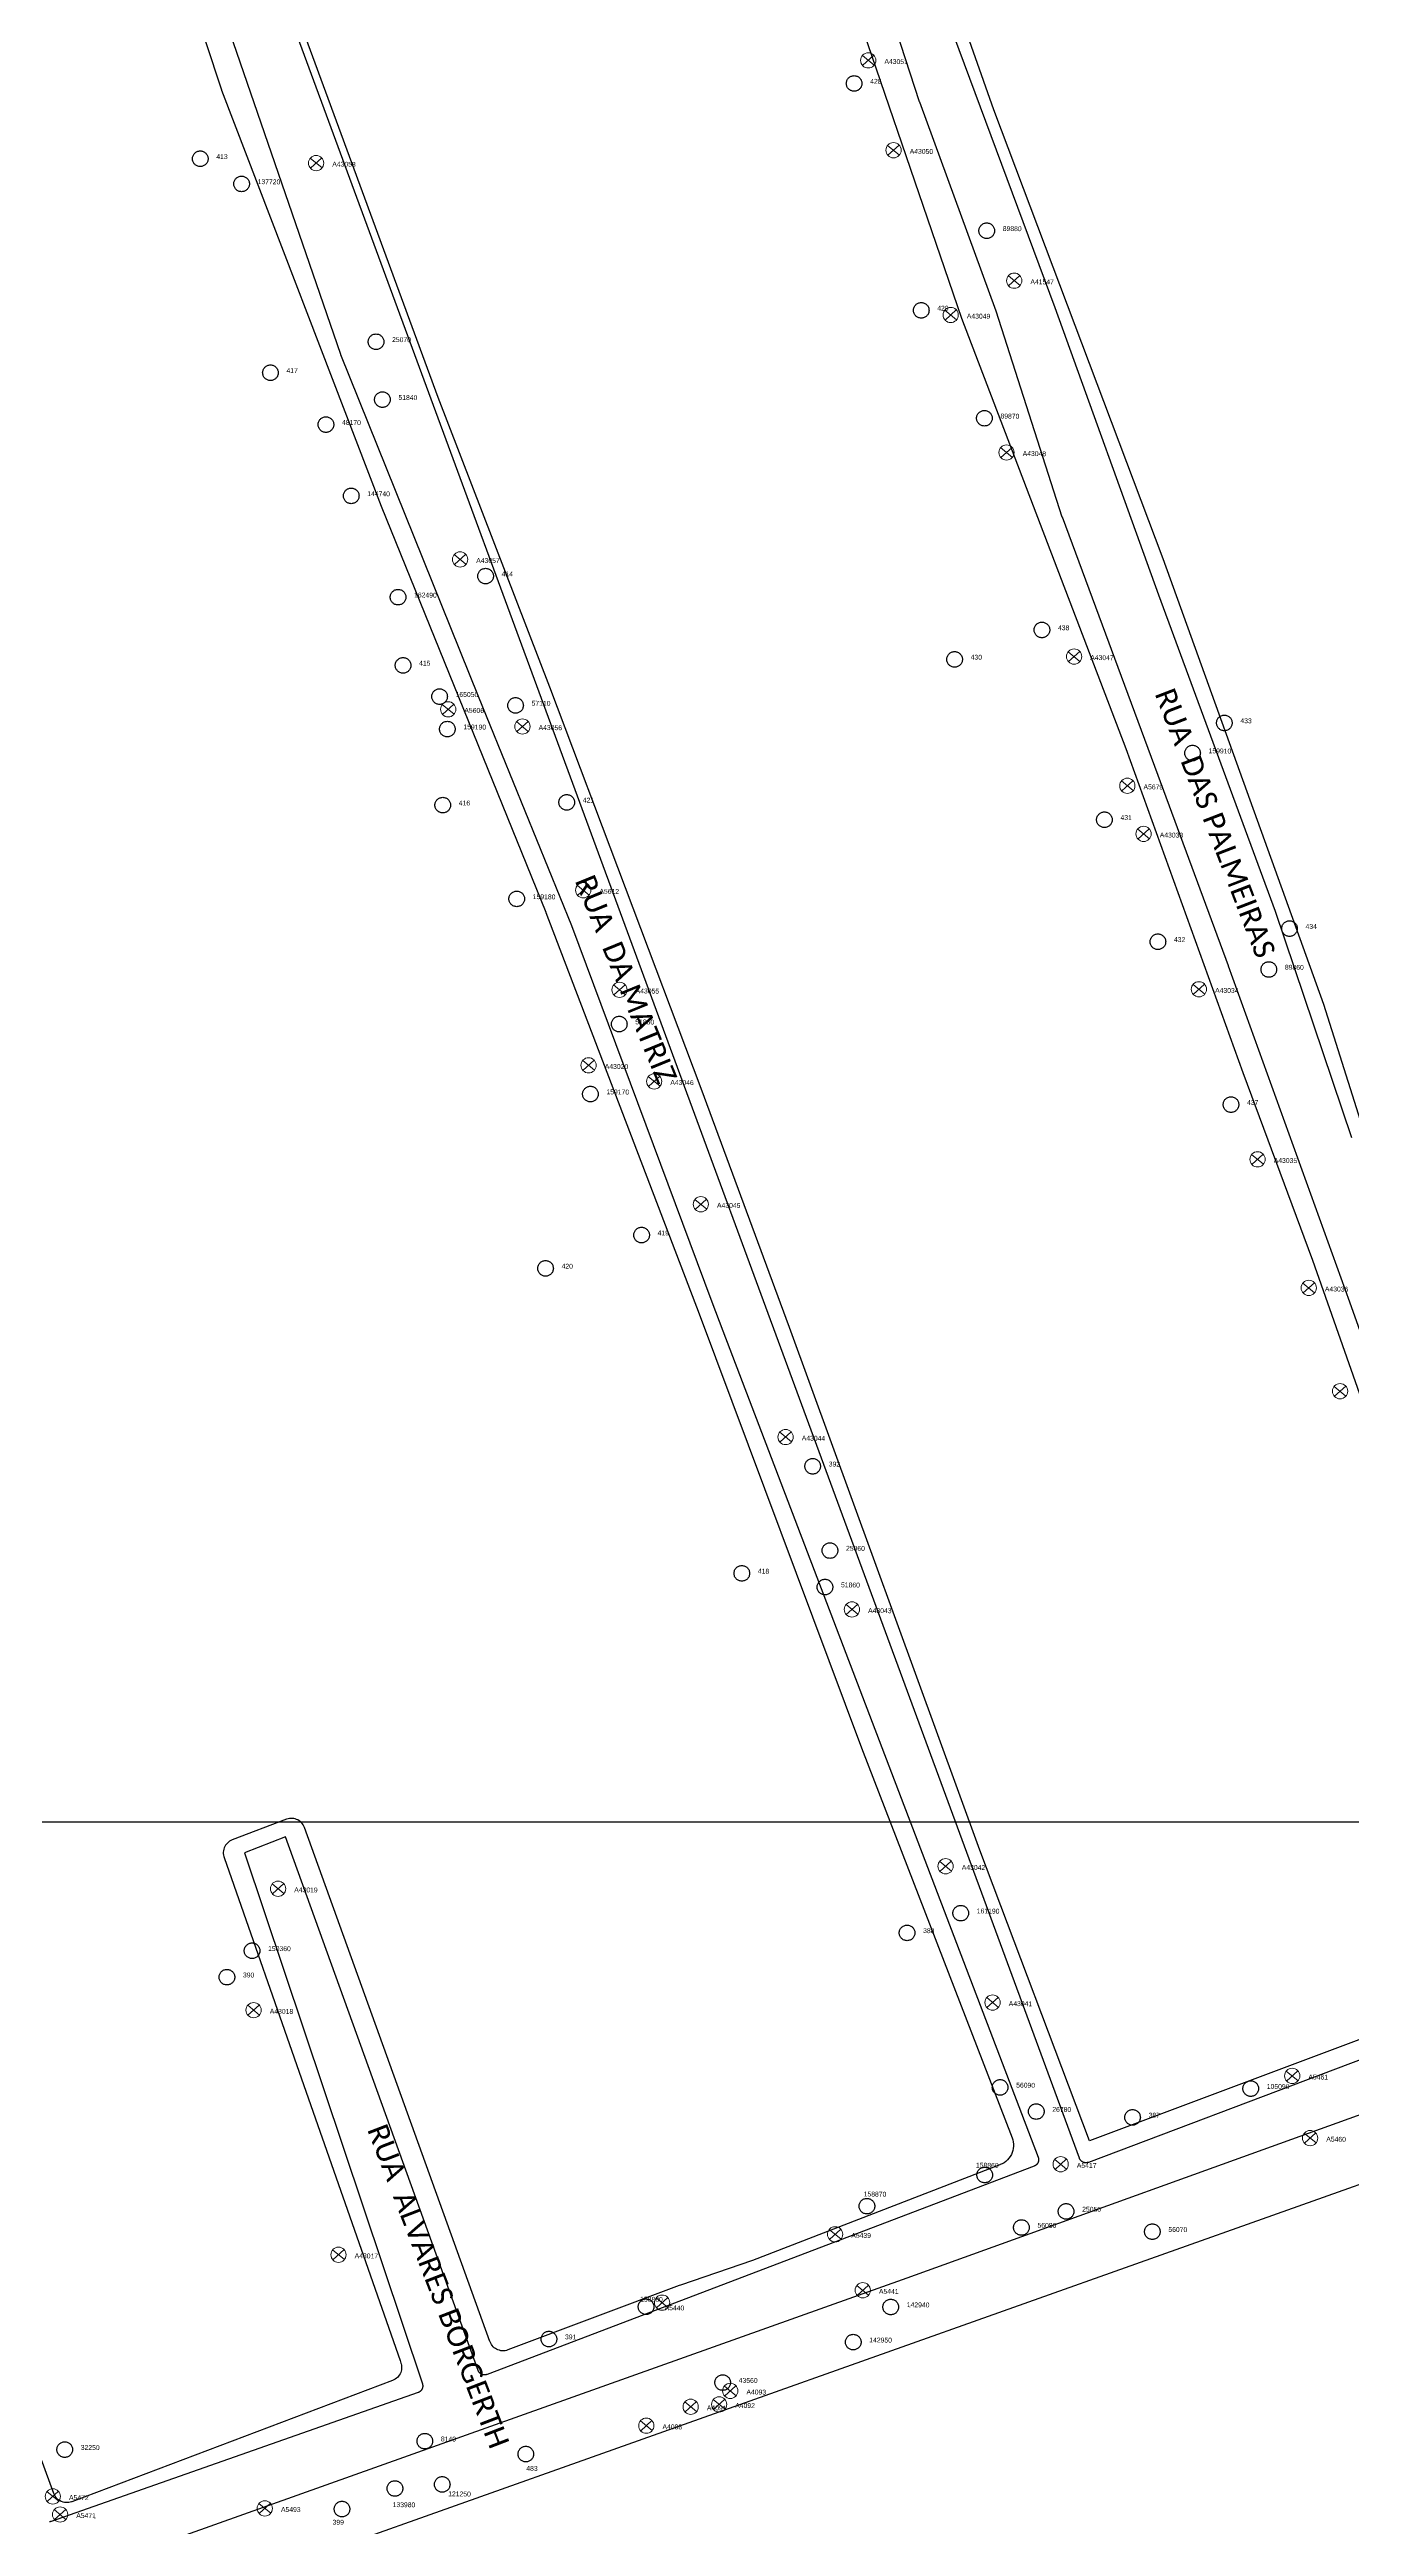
# Model space of a CAD drawing. Header units: millimetres. Extents: x 676447 to 689606, y 7455628 to 7463967.
# Drawn here: x 685325.4 to 685512.9, y 7460434.7 to 7460791.4 of the extents above; entities that cross this region are included whole.
import ezdxf

# ---------------------------------------------------------------- set-up
doc = ezdxf.new("R2010")
doc.units = ezdxf.units.MM
doc.header["$LTSCALE"] = 0.1
doc.header["$MEASUREMENT"] = 0
doc.linetypes.add('PHANTOM2', pattern=[1.25, 0.625, -0.125, 0.125, -0.125, 0.125, -0.125])
doc.layers.add('10.4-Postes', color=1, linetype='Continuous', lineweight=0)
for name, color, linetype in [('Caixas Subterrâneas', 5, 'Continuous'), ('LEGENDAS_INFRAESTRUTURAS', 7, 'Continuous'), ('MUB_MEIOFIO', 7, 'Continuous'), ('MUB_QUADRAS', 7, 'Continuous'), ('MUB_SEGMENTO', 7, 'Continuous'), ('NOS_DE_INFRAESTRUTURA', 7, 'Continuous')]:
    doc.layers.add(name, color=color, linetype=linetype)
doc.styles.add('Legend', font='calibri.ttf')
doc.styles.get("Standard").update_dxf_attribs({"font": 'arial.ttf'})

# ---------------------------------------------------------------- blocks, each defined once
blk = doc.blocks.new('MHMZ')
at = {"linetype": 'PHANTOM2'}
blk.add_circle((0, 0), 0.0000101, dxfattribs=at)
blk = doc.blocks.new('PTPT')
at = {"layer": '10.4-Postes', "color": 1, "linetype": 'PHANTOM2'}
for points in [[(-0.0000079, 0.0000104), (0.0000075, -0.000002)], [(0.000007, 0.0000109), (-0.0000074, -0.0000025)]]:
    blk.add_lwpolyline(points, dxfattribs=at)
at = {"layer": '10.4-Postes', "color": 1}
blk.add_circle((-0.0000002, 0.0000042), 0.00000987, dxfattribs=at)

msp = doc.modelspace()

# ---------------------------------------------------------------- linework, layer by layer
at = {"linetype": 'Continuous'}
msp.add_lwpolyline([(685960.65, 7460009.2), (685286.8, 7460009.2), (685286.8, 7460536.13), (685960.65, 7460536.13)], close=True, dxfattribs=at)
at = {"layer": 'MUB_MEIOFIO', "color": 253, "linetype": 'Continuous'}
for points in [[(685546.18, 7460513.93), (685475.04, 7460487.09), (685475.01, 7460487.08), (685474.97, 7460487.07), (685474.94, 7460487.06), (685474.91, 7460487.05), (685474.87, 7460487.05), (685474.84, 7460487.04), (685474.81, 7460487.04), (685474.77, 7460487.03), (685474.74, 7460487.03), (685474.7, 7460487.03), (685474.67, 7460487.03), (685474.64, 7460487.03), (685474.6, 7460487.03), (685474.57, 7460487.04), (685474.53, 7460487.04), (685474.5, 7460487.05), (685474.47, 7460487.05), (685474.43, 7460487.06), (685474.4, 7460487.07), (685474.37, 7460487.08), (685474.33, 7460487.09), (685474.3, 7460487.11), (685474.27, 7460487.12), (685474.24, 7460487.13), (685474.21, 7460487.15), (685474.18, 7460487.17), (685474.15, 7460487.19), (685474.12, 7460487.2), (685474.09, 7460487.22), (685474.07, 7460487.24), (685474.04, 7460487.27), (685474.01, 7460487.29), (685473.99, 7460487.31), (685473.97, 7460487.34), (685473.94, 7460487.36), (685473.92, 7460487.39), (685473.9, 7460487.41), (685473.88, 7460487.44), (685473.86, 7460487.47), (685473.84, 7460487.5), (685473.82, 7460487.53), (685473.8, 7460487.56), (685473.79, 7460487.59), (685473.77, 7460487.62), (685473.76, 7460487.65), (685473.75, 7460487.68), (685337.74, 7460856.83)], [(685440.01, 7460816.65), (685450.68, 7460783.88), (685450.7, 7460783.84), (685461.73, 7460753.74), (685471.23, 7460724.09), (685471.25, 7460724.05), (685485.04, 7460686.88), (685495.18, 7460659.44), (685495.18, 7460659.42), (685512.64, 7460611), (685546.77, 7460515.2)], [(685346.89, 7460806.94), (685367.33, 7460747.5), (685367.35, 7460747.46), (685387.17, 7460698.23), (685400.6, 7460665.2), (685420.84, 7460611), (685422.39, 7460606.85), (685467.81, 7460487.84), (685467.82, 7460487.8), (685467.83, 7460487.77), (685467.84, 7460487.74), (685467.85, 7460487.7), (685467.85, 7460487.67), (685467.86, 7460487.63), (685467.87, 7460487.6), (685467.87, 7460487.56), (685467.87, 7460487.53), (685467.87, 7460487.49), (685467.87, 7460487.46), (685467.87, 7460487.42), (685467.87, 7460487.39), (685467.87, 7460487.36), (685467.86, 7460487.32), (685467.85, 7460487.29), (685467.85, 7460487.25), (685467.84, 7460487.22), (685467.83, 7460487.18), (685467.82, 7460487.15), (685467.81, 7460487.12), (685467.79, 7460487.09), (685467.78, 7460487.05), (685467.76, 7460487.02), (685467.75, 7460486.99), (685467.73, 7460486.96), (685467.71, 7460486.93), (685467.69, 7460486.9), (685467.67, 7460486.88), (685467.65, 7460486.85), (685467.63, 7460486.82), (685467.6, 7460486.8), (685467.58, 7460486.77), (685467.55, 7460486.75), (685467.53, 7460486.72), (685467.5, 7460486.7), (685467.47, 7460486.68), (685467.44, 7460486.66), (685467.42, 7460486.64), (685467.39, 7460486.62), (685467.36, 7460486.6), (685467.32, 7460486.59), (685467.29, 7460486.57), (685467.26, 7460486.56), (685467.23, 7460486.54), (685388.45, 7460456.54), (685388.42, 7460456.53), (685388.39, 7460456.52), (685388.36, 7460456.51), (685388.32, 7460456.5), (685388.29, 7460456.49), (685388.25, 7460456.49), (685388.22, 7460456.48), (685388.19, 7460456.48), (685388.15, 7460456.48), (685388.12, 7460456.47), (685388.08, 7460456.47), (685388.05, 7460456.47), (685388.01, 7460456.48), (685387.98, 7460456.48), (685387.94, 7460456.49), (685387.91, 7460456.49), (685387.88, 7460456.5), (685387.84, 7460456.51), (685387.81, 7460456.52), (685387.78, 7460456.53), (685387.74, 7460456.54), (685387.71, 7460456.55), (685387.68, 7460456.56), (685387.65, 7460456.58), (685387.62, 7460456.6), (685387.59, 7460456.61), (685387.56, 7460456.63), (685387.53, 7460456.65), (685387.5, 7460456.67), (685387.48, 7460456.69), (685387.45, 7460456.71), (685387.42, 7460456.74), (685387.4, 7460456.76), (685387.37, 7460456.78), (685387.35, 7460456.81), (685387.33, 7460456.84), (685387.31, 7460456.86), (685387.29, 7460456.89), (685387.27, 7460456.92), (685387.25, 7460456.95), (685387.23, 7460456.98), (685387.21, 7460457.01), (685387.2, 7460457.04), (685387.18, 7460457.07), (685387.17, 7460457.1), (685387.16, 7460457.13), (685359.43, 7460533.96), (685353.52, 7460531.68), (685379.13, 7460455.19), (685379.14, 7460455.16), (685379.15, 7460455.12), (685379.16, 7460455.09), (685379.17, 7460455.06), (685379.17, 7460455.02), (685379.18, 7460454.99), (685379.18, 7460454.95), (685379.18, 7460454.92), (685379.19, 7460454.89), (685379.19, 7460454.85), (685379.18, 7460454.82), (685379.18, 7460454.78), (685379.18, 7460454.75), (685379.17, 7460454.71), (685379.17, 7460454.68), (685379.16, 7460454.65), (685379.15, 7460454.61), (685379.14, 7460454.58), (685379.13, 7460454.55), (685379.12, 7460454.51), (685379.11, 7460454.48), (685379.09, 7460454.45), (685379.08, 7460454.42), (685379.06, 7460454.39), (685379.04, 7460454.36), (685379.02, 7460454.33), (685379.01, 7460454.3), (685378.98, 7460454.27), (685378.96, 7460454.24), (685378.94, 7460454.22), (685378.92, 7460454.19), (685378.89, 7460454.17), (685378.87, 7460454.14), (685378.84, 7460454.12), (685378.82, 7460454.1), (685378.79, 7460454.08), (685378.76, 7460454.06), (685378.73, 7460454.04), (685378.7, 7460454.02), (685378.67, 7460454), (685378.64, 7460453.98), (685378.61, 7460453.97), (685378.58, 7460453.96), (685378.55, 7460453.94), (685378.52, 7460453.93), (685325.66, 7460435.37), (685325.63, 7460435.36), (685325.59, 7460435.35), (685325.56, 7460435.35), (685325.53, 7460435.34), (685325.49, 7460435.33), (685325.46, 7460435.33), (685325.42, 7460435.32)], [(685513, 7460634.64), (685502, 7460667.22), (685485.17, 7460712.8), (685470.26, 7460754.15), (685455.66, 7460793.38)], [(685565.11, 7460398.48), (685546.57, 7460442.88), (685527.48, 7460491.19), (685527.15, 7460491.88), (685526.76, 7460492.55), (685526.29, 7460493.16), (685525.77, 7460493.73), (685525.19, 7460494.23), (685524.56, 7460494.68), (685523.88, 7460495.05), (685523.17, 7460495.35), (685522.44, 7460495.58), (685521.68, 7460495.73), (685520.91, 7460495.8), (685520.14, 7460495.79), (685519.38, 7460495.69), (685518.63, 7460495.52), (685517.9, 7460495.27), (685517.87, 7460495.26), (685448.91, 7460470.43), (685345.03, 7460433.38)]]:
    msp.add_lwpolyline(points, dxfattribs=at)
at = {"layer": 'MUB_MEIOFIO', "linetype": 'Continuous'}
for points in [[(685546.18, 7460513.93), (685475.04, 7460487.09), (685475.01, 7460487.08), (685474.97, 7460487.07), (685474.94, 7460487.06), (685474.91, 7460487.05), (685474.87, 7460487.05), (685474.84, 7460487.04), (685474.81, 7460487.04), (685474.77, 7460487.03), (685474.74, 7460487.03), (685474.7, 7460487.03), (685474.67, 7460487.03), (685474.64, 7460487.03), (685474.6, 7460487.03), (685474.57, 7460487.04), (685474.53, 7460487.04), (685474.5, 7460487.05), (685474.47, 7460487.05), (685474.43, 7460487.06), (685474.4, 7460487.07), (685474.37, 7460487.08), (685474.33, 7460487.09), (685474.3, 7460487.11), (685474.27, 7460487.12), (685474.24, 7460487.13), (685474.21, 7460487.15), (685474.18, 7460487.17), (685474.15, 7460487.19), (685474.12, 7460487.2), (685474.09, 7460487.22), (685474.07, 7460487.24), (685474.04, 7460487.27), (685474.01, 7460487.29), (685473.99, 7460487.31), (685473.97, 7460487.34), (685473.94, 7460487.36), (685473.92, 7460487.39), (685473.9, 7460487.41), (685473.88, 7460487.44), (685473.86, 7460487.47), (685473.84, 7460487.5), (685473.82, 7460487.53), (685473.8, 7460487.56), (685473.79, 7460487.59), (685473.77, 7460487.62), (685473.76, 7460487.65), (685473.75, 7460487.68), (685337.74, 7460856.83)], [(685440.01, 7460816.65), (685450.68, 7460783.88), (685450.7, 7460783.84), (685461.73, 7460753.74), (685471.23, 7460724.09), (685471.25, 7460724.05), (685485.04, 7460686.88), (685495.18, 7460659.44), (685495.18, 7460659.42), (685512.64, 7460611), (685546.77, 7460515.2)], [(685346.89, 7460806.94), (685367.33, 7460747.5), (685367.35, 7460747.46), (685387.17, 7460698.23), (685400.6, 7460665.2), (685420.84, 7460611), (685422.39, 7460606.85), (685467.81, 7460487.84), (685467.82, 7460487.8), (685467.83, 7460487.77), (685467.84, 7460487.74), (685467.85, 7460487.7), (685467.85, 7460487.67), (685467.86, 7460487.63), (685467.87, 7460487.6), (685467.87, 7460487.56), (685467.87, 7460487.53), (685467.87, 7460487.49), (685467.87, 7460487.46), (685467.87, 7460487.42), (685467.87, 7460487.39), (685467.87, 7460487.36), (685467.86, 7460487.32), (685467.85, 7460487.29), (685467.85, 7460487.25), (685467.84, 7460487.22), (685467.83, 7460487.18), (685467.82, 7460487.15), (685467.81, 7460487.12), (685467.79, 7460487.09), (685467.78, 7460487.05), (685467.76, 7460487.02), (685467.75, 7460486.99), (685467.73, 7460486.96), (685467.71, 7460486.93), (685467.69, 7460486.9), (685467.67, 7460486.88), (685467.65, 7460486.85), (685467.63, 7460486.82), (685467.6, 7460486.8), (685467.58, 7460486.77), (685467.55, 7460486.75), (685467.53, 7460486.72), (685467.5, 7460486.7), (685467.47, 7460486.68), (685467.44, 7460486.66), (685467.42, 7460486.64), (685467.39, 7460486.62), (685467.36, 7460486.6), (685467.32, 7460486.59), (685467.29, 7460486.57), (685467.26, 7460486.56), (685467.23, 7460486.54), (685388.45, 7460456.54), (685388.42, 7460456.53), (685388.39, 7460456.52), (685388.36, 7460456.51), (685388.32, 7460456.5), (685388.29, 7460456.49), (685388.25, 7460456.49), (685388.22, 7460456.48), (685388.19, 7460456.48), (685388.15, 7460456.48), (685388.12, 7460456.47), (685388.08, 7460456.47), (685388.05, 7460456.47), (685388.01, 7460456.48), (685387.98, 7460456.48), (685387.94, 7460456.49), (685387.91, 7460456.49), (685387.88, 7460456.5), (685387.84, 7460456.51), (685387.81, 7460456.52), (685387.78, 7460456.53), (685387.74, 7460456.54), (685387.71, 7460456.55), (685387.68, 7460456.56), (685387.65, 7460456.58), (685387.62, 7460456.6), (685387.59, 7460456.61), (685387.56, 7460456.63), (685387.53, 7460456.65), (685387.5, 7460456.67), (685387.48, 7460456.69), (685387.45, 7460456.71), (685387.42, 7460456.74), (685387.4, 7460456.76), (685387.37, 7460456.78), (685387.35, 7460456.81), (685387.33, 7460456.84), (685387.31, 7460456.86), (685387.29, 7460456.89), (685387.27, 7460456.92), (685387.25, 7460456.95), (685387.23, 7460456.98), (685387.21, 7460457.01), (685387.2, 7460457.04), (685387.18, 7460457.07), (685387.17, 7460457.1), (685387.16, 7460457.13), (685359.43, 7460533.96), (685353.52, 7460531.68), (685379.13, 7460455.19), (685379.14, 7460455.16), (685379.15, 7460455.12), (685379.16, 7460455.09), (685379.17, 7460455.06), (685379.17, 7460455.02), (685379.18, 7460454.99), (685379.18, 7460454.95), (685379.18, 7460454.92), (685379.19, 7460454.89), (685379.19, 7460454.85), (685379.18, 7460454.82), (685379.18, 7460454.78), (685379.18, 7460454.75), (685379.17, 7460454.71), (685379.17, 7460454.68), (685379.16, 7460454.65), (685379.15, 7460454.61), (685379.14, 7460454.58), (685379.13, 7460454.55), (685379.12, 7460454.51), (685379.11, 7460454.48), (685379.09, 7460454.45), (685379.08, 7460454.42), (685379.06, 7460454.39), (685379.04, 7460454.36), (685379.02, 7460454.33), (685379.01, 7460454.3), (685378.98, 7460454.27), (685378.96, 7460454.24), (685378.94, 7460454.22), (685378.92, 7460454.19), (685378.89, 7460454.17), (685378.87, 7460454.14), (685378.84, 7460454.12), (685378.82, 7460454.1), (685378.79, 7460454.08), (685378.76, 7460454.06), (685378.73, 7460454.04), (685378.7, 7460454.02), (685378.67, 7460454), (685378.64, 7460453.98), (685378.61, 7460453.97), (685378.58, 7460453.96), (685378.55, 7460453.94), (685378.52, 7460453.93), (685325.66, 7460435.37), (685325.63, 7460435.36), (685325.59, 7460435.35), (685325.56, 7460435.35), (685325.53, 7460435.34), (685325.49, 7460435.33), (685325.46, 7460435.33), (685325.42, 7460435.32)], [(685513, 7460634.64), (685502, 7460667.22), (685485.17, 7460712.8), (685470.26, 7460754.15), (685455.66, 7460793.38)], [(685565.11, 7460398.48), (685546.57, 7460442.88), (685527.48, 7460491.19), (685527.15, 7460491.88), (685526.76, 7460492.55), (685526.29, 7460493.16), (685525.77, 7460493.73), (685525.19, 7460494.23), (685524.56, 7460494.68), (685523.88, 7460495.05), (685523.17, 7460495.35), (685522.44, 7460495.58), (685521.68, 7460495.73), (685520.91, 7460495.8), (685520.14, 7460495.79), (685519.38, 7460495.69), (685518.63, 7460495.52), (685517.9, 7460495.27), (685517.87, 7460495.26), (685448.91, 7460470.43), (685345.03, 7460433.38)]]:
    msp.add_lwpolyline(points, dxfattribs=at)
at = {"layer": 'MUB_QUADRAS', "linetype": 'Continuous'}
for points in [[(685522.79, 7460610.1), (685508.97, 7460653.82), (685485.82, 7460718.03), (685461.42, 7460782.66), (685461.42, 7460782.68), (685445.91, 7460826.7)], [(685338.48, 7460821.01), (685350.2, 7460785.54), (685350.22, 7460785.5), (685373.21, 7460725.62), (685396.93, 7460667.12), (685396.93, 7460667.1), (685418.97, 7460609.3), (685442.35, 7460546.77), (685464.07, 7460490.64), (685464.16, 7460490.34), (685464.23, 7460490.03), (685464.26, 7460489.72), (685464.26, 7460489.41), (685464.23, 7460489.09), (685464.17, 7460488.79), (685464.07, 7460488.49), (685463.95, 7460488.2), (685463.79, 7460487.93), (685463.6, 7460487.67), (685463.4, 7460487.44), (685463.16, 7460487.23), (685462.91, 7460487.04), (685462.64, 7460486.89), (685462.35, 7460486.76), (685462.27, 7460486.73), (685426.67, 7460472.95), (685416.29, 7460469.42), (685416.11, 7460469.34), (685391.46, 7460460.07), (685391.26, 7460460.01), (685391.05, 7460459.97), (685390.84, 7460459.95), (685390.64, 7460459.95), (685390.43, 7460459.97), (685390.22, 7460460.02), (685390.02, 7460460.08), (685389.83, 7460460.17), (685389.65, 7460460.28), (685389.48, 7460460.4), (685389.33, 7460460.54), (685389.19, 7460460.7), (685389.07, 7460460.87), (685388.97, 7460461.05), (685388.88, 7460461.24), (685388.87, 7460461.27), (685362.16, 7460535.31), (685362.08, 7460535.51), (685361.98, 7460535.69), (685361.86, 7460535.86), (685361.72, 7460536.02), (685361.57, 7460536.16), (685361.4, 7460536.29), (685361.22, 7460536.4), (685361.03, 7460536.49), (685360.84, 7460536.56), (685360.63, 7460536.6), (685360.43, 7460536.63), (685360.22, 7460536.63), (685360.01, 7460536.62), (685359.8, 7460536.58), (685359.6, 7460536.52), (685359.57, 7460536.5), (685351.76, 7460533.52), (685351.57, 7460533.44), (685351.38, 7460533.33), (685351.21, 7460533.21), (685351.06, 7460533.07), (685350.92, 7460532.92), (685350.79, 7460532.75), (685350.69, 7460532.57), (685350.6, 7460532.38), (685350.54, 7460532.18), (685350.49, 7460531.97), (685350.47, 7460531.76), (685350.47, 7460531.55), (685350.49, 7460531.35), (685350.54, 7460531.14), (685350.58, 7460530.99), (685362.06, 7460498.16), (685375.92, 7460458.55), (685376.04, 7460458.18), (685376.08, 7460458.06), (685376.12, 7460457.86), (685376.14, 7460457.65), (685376.14, 7460457.44), (685376.12, 7460457.23), (685376.07, 7460457.03), (685376.01, 7460456.83), (685375.92, 7460456.64), (685375.81, 7460456.46), (685375.69, 7460456.29), (685375.55, 7460456.13), (685375.39, 7460455.99), (685375.22, 7460455.87), (685375.04, 7460455.77), (685374.85, 7460455.68), (685328.64, 7460438.21), (685328.62, 7460438.21), (685328.42, 7460438.15), (685328.22, 7460438.11), (685328.01, 7460438.09), (685327.8, 7460438.09), (685327.59, 7460438.11), (685327.39, 7460438.16), (685327.19, 7460438.23), (685327, 7460438.32), (685326.82, 7460438.42), (685326.65, 7460438.55), (685326.5, 7460438.69), (685326.36, 7460438.85), (685326.24, 7460439.02), (685326.14, 7460439.2), (685326.05, 7460439.4), (685307.24, 7460490.66)], [(685437.73, 7460808.42), (685456.79, 7460752.67), (685480.43, 7460690.72), (685497.27, 7460644.06), (685507.32, 7460617.02), (685522.69, 7460573.33), (685531.73, 7460547.5), (685543.16, 7460515.67), (685475.18, 7460490.18), (685459.42, 7460532.05), (685432.01, 7460607.31), (685419.26, 7460641.72), (685397.47, 7460699.53), (685381.4, 7460741.24), (685359.62, 7460800.54)], [(685345.96, 7460424.2), (685523.49, 7460487.28), (685523.69, 7460487.34), (685524, 7460487.41), (685524.31, 7460487.45), (685524.62, 7460487.45), (685524.93, 7460487.42), (685525.24, 7460487.36), (685525.54, 7460487.26), (685525.83, 7460487.14), (685526.1, 7460486.98), (685526.36, 7460486.8), (685526.59, 7460486.59), (685526.81, 7460486.36), (685526.99, 7460486.11), (685527.15, 7460485.84), (685527.28, 7460485.55), (685540.31, 7460452.55), (685562.71, 7460395.58)]]:
    msp.add_lwpolyline(points, dxfattribs=at)

# ---------------------------------------------------------------- block references
at = {"layer": 'Caixas Subterrâneas', "color": 40}
for p, xscale, yscale, zscale, rotation in [((685441.31, 7460786.48), 111319.4907932735, 111319.4907932735, 111319.4907932735, 359.2945398890441), ((685347.15, 7460775.64), 111319.4907932736, 111319.4907932736, 111319.4907932736, 359.2948944833328), ((685353.1, 7460772.02), 111319.4907932736, 111319.4907932736, 111319.4907932736, 359.2948707371138), ((685460.4, 7460765.27), 111319.4907932735, 111319.4907932735, 111319.4907932735, 359.2944607441236), ((685450.97, 7460753.81), 111319.4907932735, 111319.4907932735, 111319.4907932735, 359.2944930403016), ((685372.46, 7460749.28), 111319.4907932735, 111319.4907932735, 111319.4907932735, 359.2947901179607), ((685357.26, 7460744.82), 111319.4907932736, 111319.4907932736, 111319.4907932736, 359.2948465156214), ((685373.38, 7460740.95), 111319.4907932736, 111319.4907932736, 111319.4907932736, 359.2947840567571), ((685365.25, 7460737.35), 111319.4907932736, 111319.4907932736, 111319.4907932736, 359.2948138211393), ((685460.07, 7460738.27), 111319.4907932735, 111319.4907932735, 111319.4907932735, 359.2944536448107), ((685368.89, 7460727.09), 111319.4907932736, 111319.4907932736, 111319.4907932736, 359.2947968121192), ((685388.24, 7460715.53), 111319.4907932736, 111319.4907932736, 111319.4907932736, 359.2947196953067), ((685375.63, 7460712.5), 111319.4907932736, 111319.4907932736, 111319.4907932736, 359.2947666836873), ((685468.35, 7460707.78), 111319.4907932736, 111319.4907932736, 111319.4907932736, 359.294412731126), ((685455.78, 7460703.54), 111319.4907932736, 111319.4907932736, 111319.4907932736, 359.2944592130306), ((685376.35, 7460702.68), 111319.4907932735, 111319.4907932735, 111319.4907932735, 359.2947609177543), ((685381.61, 7460698.18), 111319.4907932736, 111319.4907932736, 111319.4907932736, 359.2947395383238), ((685392.55, 7460696.91), 111319.4907932736, 111319.4907932736, 111319.4907932736, 359.2946975375483), ((685382.73, 7460693.5), 111319.4907932736, 111319.4907932736, 111319.4907932736, 359.2947338316006), ((685494.62, 7460694.39), 111319.4907932736, 111319.4907932736, 111319.4907932736, 359.2943086897237), ((685490.04, 7460690.05), 111319.4907932736, 111319.4907932736, 111319.4907932736, 359.2943247856307), ((685382.07, 7460682.55), 111319.4907932735, 111319.4907932735, 111319.4907932735, 359.2947329485322), ((685399.92, 7460682.95), 111319.4907932735, 111319.4907932735, 111319.4907932735, 359.2946652073006), ((685477.35, 7460680.45), 111319.4907932736, 111319.4907932736, 111319.4907932736, 359.2943700575427), ((685392.72, 7460669.05), 111319.4907932736, 111319.4907932736, 111319.4907932736, 359.2946882659897), ((685504, 7460664.77), 111319.4907932735, 111319.4907932735, 111319.4907932735, 359.2942638895037), ((685485.05, 7460662.88), 111319.4907932736, 111319.4907932736, 111319.4907932736, 359.2943353560444), ((685501.03, 7460658.88), 111319.4907932735, 111319.4907932735, 111319.4907932735, 359.2942733615114), ((685407.48, 7460651.02), 111319.4907932736, 111319.4907932736, 111319.4907932736, 359.2946265974717), ((685403.33, 7460640.94), 111319.4907932736, 111319.4907932736, 111319.4907932736, 359.2946392443765), ((685495.58, 7460639.42), 111319.4907932736, 111319.4907932736, 111319.4907932736, 359.2942880619652), ((685410.7, 7460620.63), 111319.4907932736, 111319.4907932736, 111319.4907932736, 359.2946049580257), ((685396.87, 7460615.84), 111319.4907932735, 111319.4907932735, 111319.4907932735, 359.2946560518265), ((685435.34, 7460587.34), 111319.4907932736, 111319.4907932736, 111319.4907932736, 359.2945009490481), ((685437.83, 7460575.2), 111319.4907932735, 111319.4907932735, 111319.4907932735, 359.2944877474411), ((685425.14, 7460571.92), 111319.4907932736, 111319.4907932736, 111319.4907932736, 359.294534995208), ((685437.11, 7460569.94), 111319.4907932736, 111319.4907932736, 111319.4907932736, 359.2944888454136), ((685456.66, 7460522.98), 111319.4907932736, 111319.4907932736, 111319.4907932736, 359.2943999888707), ((685448.93, 7460520.14), 111319.4907932736, 111319.4907932736, 111319.4907932736, 359.294428493711), ((685354.61, 7460517.57), 111319.4907932736, 111319.4907932736, 111319.4907932736, 359.2947863258847), ((685350.99, 7460513.76), 111319.4907932736, 111319.4907932736, 111319.4907932736, 359.2947989069835), ((685462.33, 7460497.89), 111319.4907932735, 111319.4907932735, 111319.4907932735, 359.2943706887246), ((685498.42, 7460497.71), 111319.4907932735, 111319.4907932735, 111319.4907932735, 359.2942333917168), ((685467.54, 7460494.41), 111319.4907932736, 111319.4907932736, 111319.4907932736, 359.2943498057016), ((685481.4, 7460493.57), 111319.4907932736, 111319.4907932736, 111319.4907932736, 359.2942968357712), ((685460.11, 7460485.27), 111319.4907932736, 111319.4907932736, 111319.4907932736, 359.2943752180591), ((685443.15, 7460480.78), 111319.4907932736, 111319.4907932736, 111319.4907932736, 359.2944383024839), ((685471.83, 7460480.03), 111319.4907932736, 111319.4907932736, 111319.4907932736, 359.29432901678), ((685465.4, 7460477.71), 111319.4907932735, 111319.4907932735, 111319.4907932735, 359.294352748631), ((685484.25, 7460477.11), 111319.4907932736, 111319.4907932736, 111319.4907932736, 359.2942808976415), ((685411.35, 7460466.3), 111319.4907932736, 111319.4907932736, 111319.4907932736, 359.2945547505836), ((685446.58, 7460466.26), 111319.4907932736, 111319.4907932736, 111319.4907932736, 359.2944207643203), ((685397.36, 7460461.64), 111319.4907932736, 111319.4907932736, 111319.4907932736, 359.2946064923618), ((685441.18, 7460461.2), 111319.4907932736, 111319.4907932736, 111319.4907932736, 359.2944397284352), ((685422.38, 7460455.38), 111319.4907932736, 111319.4907932736, 111319.4907932736, 359.2945094361561), ((685379.49, 7460446.94), 111319.4907932735, 111319.4907932735, 111319.4907932735, 359.2946698868367), ((685327.63, 7460445.72), 111319.4907932736, 111319.4907932736, 111319.4907932736, 359.2948666797556), ((685394.03, 7460445.08), 111319.4907932735, 111319.4907932735, 111319.4907932735, 359.2946140309436), ((685375.18, 7460440.12), 111319.4907932736, 111319.4907932736, 111319.4907932736, 359.2946841643904), ((685381.99, 7460440.71), 111319.4907932736, 111319.4907932736, 111319.4907932736, 359.2946584613324), ((685367.56, 7460437.16), 111319.4907932736, 111319.4907932736, 111319.4907932736, 359.2947122081248)]:
    msp.add_blockref('MHMZ', p, dxfattribs=dict(at, xscale=xscale, yscale=yscale, zscale=zscale, rotation=rotation))
at = {"layer": 'NOS_DE_INFRAESTRUTURA', "color": 1}
for p, xscale, yscale, zscale, rotation in [((685443.36, 7460789.34), 111319.4907932736, 111319.4907932736, 111319.4907932736, 359.2945329466409), ((685363.85, 7460774.55), 111319.4907932736, 111319.4907932736, 111319.4907932736, 359.2948306526196), ((685447, 7460776.4), 111319.4907932735, 111319.4907932735, 111319.4907932735, 359.2945151095892), ((685464.38, 7460757.61), 111319.4907932736, 111319.4907932736, 111319.4907932736, 359.2944432375828), ((685455.23, 7460752.67), 111319.4907932736, 111319.4907932736, 111319.4907932736, 359.2944765060197), ((685463.27, 7460732.87), 111319.4907932736, 111319.4907932736, 111319.4907932736, 359.294439789096), ((685384.58, 7460717.47), 111319.4907932735, 111319.4907932735, 111319.4907932735, 359.2947342155402), ((685473, 7460703.48), 111319.4907932736, 111319.4907932736, 111319.4907932736, 359.2943937289139), ((685382.87, 7460695.88), 111319.4907932736, 111319.4907932736, 111319.4907932736, 359.2947340302301), ((685393.56, 7460693.41), 111319.4907932736, 111319.4907932736, 111319.4907932736, 359.2946926351713), ((685480.67, 7460684.87), 111319.4907932736, 111319.4907932736, 111319.4907932736, 359.2943588013784), ((685483.01, 7460677.94), 111319.4907932736, 111319.4907932736, 111319.4907932736, 359.2943477609984), ((685402.32, 7460669.82), 111319.4907932735, 111319.4907932735, 111319.4907932735, 359.2946520113859), ((685407.54, 7460655.48), 111319.4907932736, 111319.4907932736, 111319.4907932736, 359.2946277262013), ((685490.98, 7460655.56), 111319.4907932736, 111319.4907932736, 111319.4907932736, 359.2943105410155), ((685403.09, 7460644.61), 111319.4907932736, 111319.4907932736, 111319.4907932736, 359.2946412785527), ((685412.53, 7460642.3), 111319.4907932735, 111319.4907932735, 111319.4907932735, 359.2946046909523), ((685499.42, 7460631.07), 111319.4907932736, 111319.4907932736, 111319.4907932736, 359.2942708760754), ((685419.25, 7460624.6), 111319.4907932736, 111319.4907932736, 111319.4907932736, 359.2945736572802), ((685506.79, 7460612.56), 111319.4907932736, 111319.4907932736, 111319.4907932736, 359.2942371080293), ((685511.3, 7460597.68), 111319.4907932736, 111319.4907932736, 111319.4907932736, 359.294215355134), ((685431.46, 7460591.08), 111319.4907932736, 111319.4907932736, 111319.4907932736, 359.2945168643474), ((685441.01, 7460566.25), 111319.4907932736, 111319.4907932736, 111319.4907932736, 359.2944728830651), ((685454.5, 7460529.26), 111319.4907932736, 111319.4907932736, 111319.4907932736, 359.2944101372427), ((685358.37, 7460526.03), 111319.4907932736, 111319.4907932736, 111319.4907932736, 359.2947746387513), ((685354.85, 7460508.54), 111319.4907932736, 111319.4907932736, 111319.4907932736, 359.2947826140302), ((685461.26, 7460509.64), 111319.4907932736, 111319.4907932736, 111319.4907932736, 359.2943783764846), ((685504.41, 7460499.07), 111319.4907932736, 111319.4907932736, 111319.4907932736, 359.2942110246227), ((685506.99, 7460490.12), 111319.4907932736, 111319.4907932736, 111319.4907932736, 359.2941984478362), ((685471.07, 7460486.35), 111319.4907932735, 111319.4907932735, 111319.4907932735, 359.2943338847299), ((685438.59, 7460476.26), 111319.4907932736, 111319.4907932736, 111319.4907932736, 359.2944542553575), ((685367.07, 7460473.32), 111319.4907932735, 111319.4907932735, 111319.4907932735, 359.2947252737126), ((685442.57, 7460468.2), 111319.4907932735, 111319.4907932735, 111319.4907932735, 359.2944366123397), ((685413.67, 7460466.42), 111319.4907932735, 111319.4907932735, 111319.4907932735, 359.2945459399155), ((685423.49, 7460453.71), 111319.4907932736, 111319.4907932736, 111319.4907932736, 359.294504670671), ((685417.79, 7460451.42), 111319.4907932736, 111319.4907932736, 111319.4907932736, 359.2945256324214), ((685421.89, 7460451.77), 111319.4907932736, 111319.4907932736, 111319.4907932736, 359.2945101863961), ((685411.4, 7460448.7), 111319.4907932736, 111319.4907932736, 111319.4907932736, 359.2945491053718), ((685325.94, 7460438.51), 111319.4907932735, 111319.4907932735, 111319.4907932735, 359.2948709089734), ((685326.98, 7460435.91), 111319.4907932736, 111319.4907932736, 111319.4907932736, 359.2948661471721), ((685356.46, 7460436.79), 111319.4907932736, 111319.4907932736, 111319.4907932736, 359.2947543108609)]:
    msp.add_blockref('PTPT', p, dxfattribs=dict(at, xscale=xscale, yscale=yscale, zscale=zscale, rotation=rotation))

# ---------------------------------------------------------------- texts
at = {"layer": 'LEGENDAS_INFRAESTRUTURAS', "color": 5}
for s, rotation, p in [('428', 359.2945, (685443.62, 7460786.45)), ('413', 359.2949, (685349.46, 7460775.61)), ('137720', 359.2949, (685355.41, 7460771.99)), ('89880', 359.2945, (685462.71, 7460765.24)), ('429', 359.2945, (685453.28, 7460753.78)), ('25070', 359.2948, (685374.77, 7460749.25)), ('417', 359.2948, (685359.57, 7460744.79)), ('51840', 359.2948, (685375.69, 7460740.92)), ('48170', 359.2948, (685367.56, 7460737.32)), ('89870', 359.2944, (685462.38, 7460738.24)), ('144740', 359.2948, (685371.2, 7460727.06)), ('414', 359.2947, (685390.55, 7460715.51)), ('162490', 359.2948, (685377.94, 7460712.47)), ('438', 359.2944, (685470.66, 7460707.75)), ('415', 359.2948, (685378.66, 7460702.65)), ('430', 359.2945, (685458.09, 7460703.52)), ('165050', 359.2947, (685383.92, 7460698.15)), ('57110', 359.2947, (685394.86, 7460696.88)), ('159190', 359.2947, (685385.04, 7460693.47)), ('433', 359.2943, (685496.93, 7460694.36)), ('159910', 359.2943, (685492.35, 7460690.02)), ('416', 359.2947, (685384.38, 7460682.52)), ('421', 359.2947, (685402.23, 7460682.92)), ('431', 359.2944, (685479.66, 7460680.42)), ('159180', 359.2947, (685395.03, 7460669.02)), ('434', 359.2943, (685506.31, 7460664.74)), ('432', 359.2943, (685487.36, 7460662.85)), ('89860', 359.2943, (685503.34, 7460658.86)), ('51850', 359.2946, (685409.79, 7460650.99)), ('159170', 359.2946, (685405.64, 7460640.91)), ('437', 359.2943, (685497.89, 7460639.39)), ('419', 359.2946, (685413.01, 7460620.6)), ('420', 359.2946, (685399.18, 7460615.81)), ('392', 359.2945, (685437.65, 7460587.31)), ('418', 359.2945, (685427.45, 7460571.89)), ('25060', 359.2945, (685440.14, 7460575.18)), ('51860', 359.2945, (685439.42, 7460569.91)), ('161190', 359.2944, (685458.97, 7460522.95)), ('388', 359.2944, (685451.24, 7460520.11)), ('150360', 359.2948, (685356.92, 7460517.54)), ('390', 359.2948, (685353.3, 7460513.73)), ('56090', 359.2944, (685464.64, 7460497.87)), ('105090', 359.2942, (685500.73, 7460497.68)), ('26780', 359.2943, (685469.84, 7460494.38)), ('387', 359.2943, (685483.71, 7460493.54)), ('158860', 359.2944, (685458.85, 7460486.34)), ('158870', 359.2944, (685442.68, 7460482.19)), ('25050', 359.2943, (685474.14, 7460480)), ('56080', 359.2943, (685467.71, 7460477.68)), ('56070', 359.2943, (685486.56, 7460477.08)), ('158880', 359.2946, (685410.49, 7460467.04)), ('142940', 359.2944, (685448.89, 7460466.24)), ('391', 359.2946, (685399.67, 7460461.61)), ('142950', 359.2944, (685443.49, 7460461.17)), ('43560', 359.2945, (685424.69, 7460455.35)), ('32250', 359.2949, (685329.94, 7460445.69)), ('8140', 359.2947, (685381.8, 7460446.91)), ('483', 359.2946, (685394.1, 7460442.68)), ('133980', 359.2947, (685374.85, 7460437.45)), ('121250', 359.2947, (685382.85, 7460439.01)), ('399', 359.2947, (685366.2, 7460434.92))]:
    msp.add_text(s, height=0.7, rotation=rotation, dxfattribs=at).set_placement(p)
at = {"layer": 'LEGENDAS_INFRAESTRUTURAS', "color": 1}
for s, rotation, p in [('A43051', 359.2945, (685445.67, 7460789.31)), ('A43050', 359.2945, (685449.31, 7460776.37)), ('A43058', 359.2948, (685366.16, 7460774.52)), ('A41547', 359.2944, (685466.69, 7460757.58)), ('A43049', 359.2945, (685457.54, 7460752.64)), ('A43048', 359.2944, (685465.58, 7460732.84)), ('A43057', 359.2947, (685386.89, 7460717.44)), ('A43047', 359.2944, (685475.31, 7460703.46)), ('A5606', 359.2947, (685385.18, 7460695.86)), ('A43056', 359.2947, (685395.87, 7460693.38)), ('A5679', 359.2944, (685482.98, 7460684.84)), ('A43033', 359.2943, (685485.32, 7460677.91)), ('A5612', 359.2946, (685404.63, 7460669.8)), ('A43055', 359.2946, (685409.85, 7460655.45)), ('A43034', 359.2943, (685493.29, 7460655.53)), ('A43020', 359.2946, (685405.4, 7460644.58)), ('A43046', 359.2946, (685414.84, 7460642.27)), ('A43035', 359.2943, (685501.73, 7460631.04)), ('A43045', 359.2946, (685421.56, 7460624.58)), ('A43036', 359.2942, (685509.1, 7460612.53)), ('A43044', 359.2945, (685433.77, 7460591.05)), ('A43043', 359.2945, (685443.32, 7460566.22)), ('A43042', 359.2944, (685456.81, 7460529.23)), ('A43019', 359.2948, (685360.68, 7460526)), ('A43018', 359.2948, (685357.16, 7460508.51)), ('A43041', 359.2944, (685463.57, 7460509.61)), ('A5461', 359.2942, (685506.72, 7460499.04)), ('A5460', 359.2942, (685509.3, 7460490.09)), ('A5417', 359.2943, (685473.38, 7460486.32)), ('A5439', 359.2944, (685440.9, 7460476.24)), ('A43017', 359.2947, (685369.38, 7460473.29)), ('A5440', 359.2945, (685414.02, 7460465.8)), ('A5441', 359.2944, (685444.88, 7460468.17)), ('A4091', 359.2945, (685420.1, 7460451.39)), ('A4092', 359.2945, (685424.19, 7460451.74)), ('A4093', 359.2945, (685425.8, 7460453.68)), ('A4088', 359.2945, (685413.71, 7460448.67)), ('A5472', 359.2949, (685328.25, 7460438.48)), ('A5493', 359.2947, (685358.77, 7460436.76)), ('A5471', 359.2949, (685329.29, 7460435.88))]:
    msp.add_text(s, height=0.7, rotation=rotation, dxfattribs=at).set_placement(p)
at = {"layer": 'MUB_SEGMENTO', "color": 253, "style": 'Legend'}
for s, rotation, p in [('RUA  DAS PALMEIRAS', 291.0138, (685484.56, 7460698.62)), ('RUA  DA MATRIZ', 292.2404, (685401.05, 7460671.68)), ('RUA  ALVARES BORGERTH', 291.0485, (685371.15, 7460491.84))]:
    msp.add_text(s, height=3, rotation=rotation, dxfattribs=at).set_placement(p)

doc.saveas('drawing.dxf')
